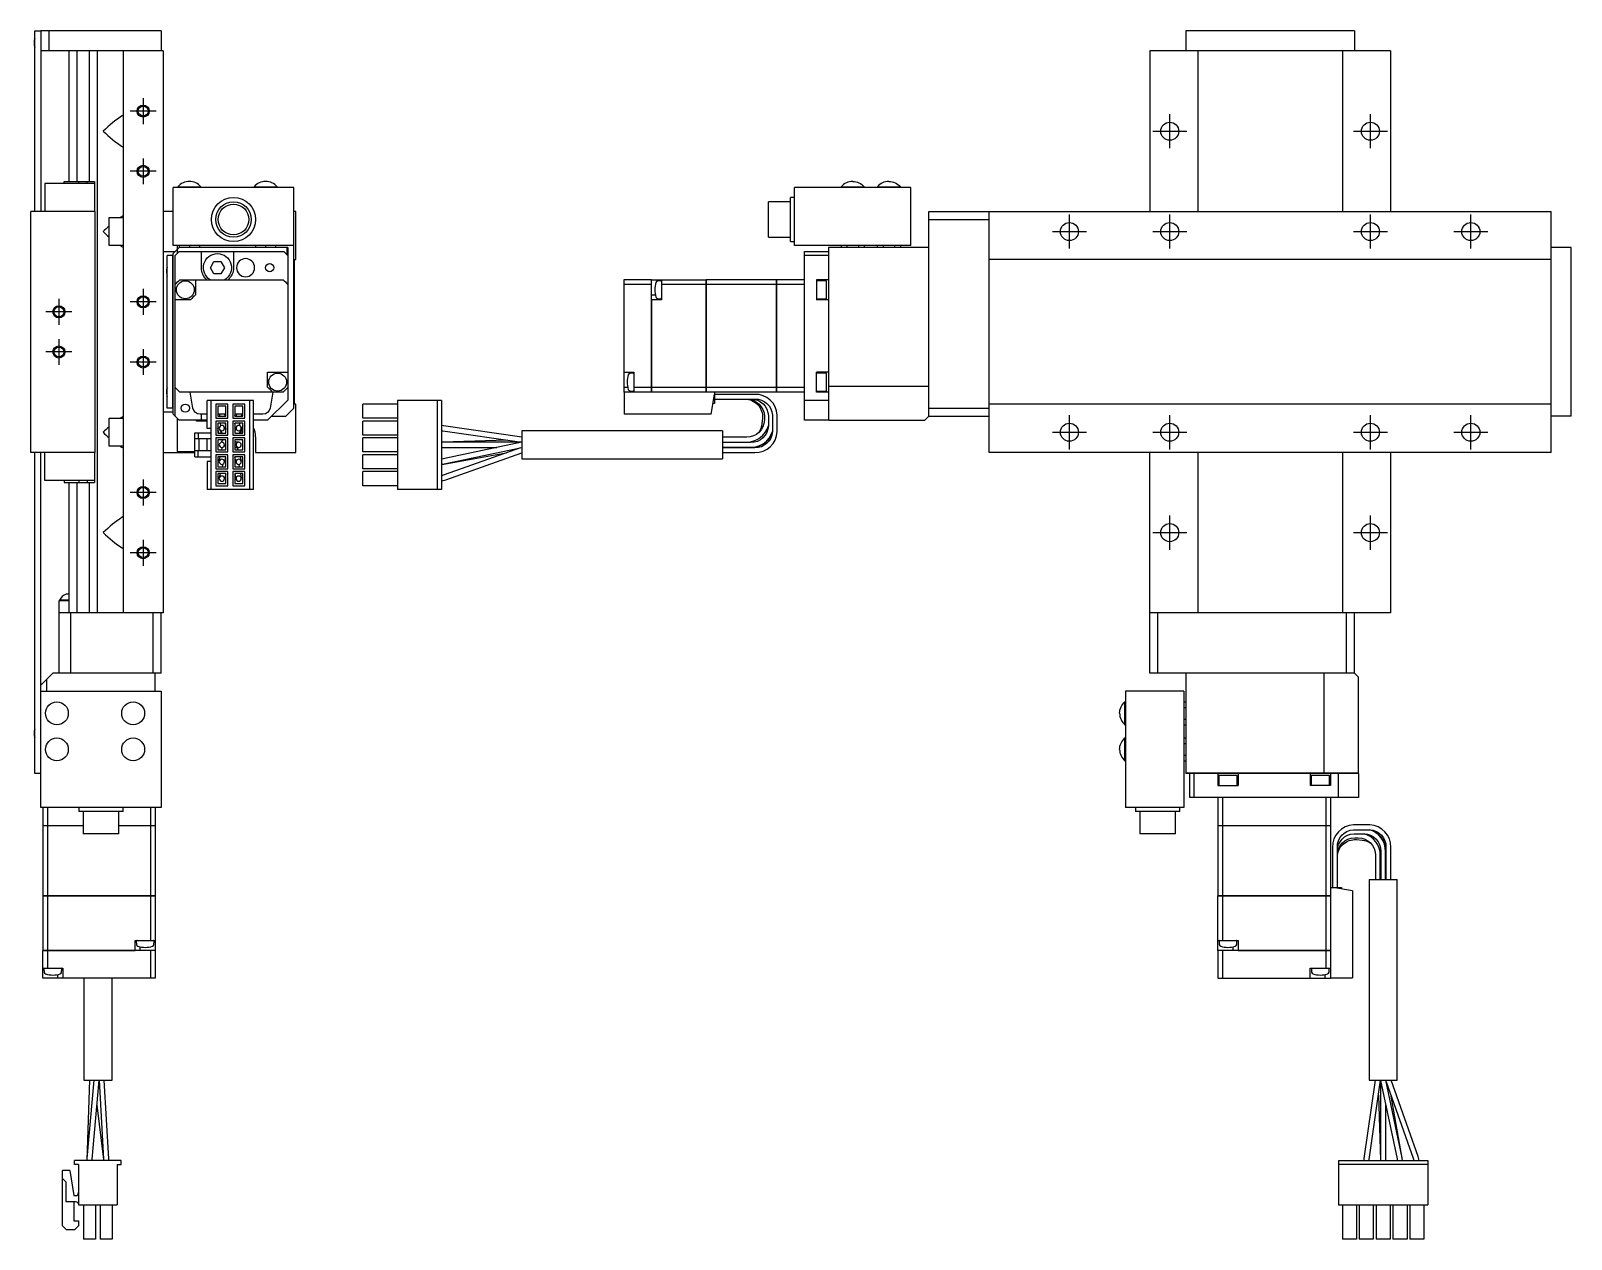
# Model space of a CAD drawing. Extents: x -2 to 784, y -8 to 476.
# Drawn here: x 399.9 to 783.6, y 93.8 to 394.8 of the extents above; entities that cross this region are included whole.
import ezdxf

# ---------------------------------------------------------------- set-up
doc = ezdxf.new("R2010")
doc.units = 0
doc.header["$LTSCALE"] = 0.5
doc.linetypes.add('CENTER', pattern=[50.8, 31.75, -6.35, 6.35, -6.35])
for name, color, linetype in [('MSM_CENTER', 1, 'CENTER'), ('MSM_CONTINUOUS', 7, 'CONTINUOUS'), ('MSM_NARROW', 5, 'CONTINUOUS')]:
    doc.layers.add(name, color=color, linetype=linetype)

msp = doc.modelspace()

# ---------------------------------------------------------------- linework, layer by layer
at = {"layer": 'MSM_CENTER'}
for p, q in [((427.87, 377.98), (427.87, 371.52)), ((431.1, 374.75), (424.64, 374.75)), ((683.62, 365.5), (683.62, 374)), ((733.62, 365.5), (733.62, 374)), ((679.37, 369.75), (687.87, 369.75)), ((729.37, 369.75), (737.87, 369.75)), ((427.87, 362.98), (427.87, 356.52)), ((431.1, 359.75), (424.64, 359.75)), ((658.62, 340.5), (658.62, 349)), ((683.62, 340.5), (683.62, 349)), ((733.62, 340.5), (733.62, 349)), ((758.62, 340.5), (758.62, 349)), ((654.37, 344.75), (662.87, 344.75)), ((679.37, 344.75), (687.87, 344.75)), ((729.37, 344.75), (737.87, 344.75)), ((754.37, 344.75), (762.87, 344.75)), ((427.87, 330.48), (427.87, 324.02)), ((406.87, 327.98), (406.87, 321.52)), ((431.1, 327.25), (424.64, 327.25)), ((410.1, 324.75), (403.64, 324.75)), ((410.1, 314.75), (403.64, 314.75)), ((406.87, 317.98), (406.87, 311.52)), ((427.87, 315.48), (427.87, 309.02)), ((431.1, 312.25), (424.64, 312.25)), ((658.62, 290.5), (658.62, 299)), ((683.62, 290.5), (683.62, 299)), ((733.62, 290.5), (733.62, 299)), ((758.62, 290.5), (758.62, 299)), ((654.37, 294.75), (662.87, 294.75)), ((679.37, 294.75), (687.87, 294.75)), ((729.37, 294.75), (737.87, 294.75)), ((754.37, 294.75), (762.87, 294.75)), ((427.87, 282.98), (427.87, 276.52)), ((431.1, 279.75), (424.64, 279.75)), ((683.62, 265.5), (683.62, 274)), ((733.62, 265.5), (733.62, 274)), ((679.37, 269.75), (687.87, 269.75)), ((729.37, 269.75), (737.87, 269.75)), ((427.87, 267.98), (427.87, 261.52)), ((431.1, 264.75), (424.64, 264.75))]:
    msp.add_line(p, q, dxfattribs=at)
at = {"layer": 'MSM_CONTINUOUS'}
for p, q in [((400.87, 349.75), (400.87, 394.75)), ((400.87, 394.75), (402.27, 394.75)), ((402.27, 394.75), (402.37, 394.65)), ((432.37, 394.75), (402.37, 394.75)), ((402.37, 394.75), (402.37, 349.75)), ((404.37, 394.75), (404.37, 389.75)), ((432.37, 394.75), (432.37, 389.75)), ((729.62, 394.75), (687.62, 394.75)), ((687.62, 394.75), (687.62, 389.75)), ((729.62, 394.75), (729.62, 389.75)), ((432.87, 389.75), (402.37, 389.75)), ((409.37, 389.75), (409.37, 357.25)), ((411.34, 389.75), (411.34, 357.25)), ((414.41, 389.75), (414.41, 357.25)), ((416.37, 389.75), (416.37, 249.75)), ((422.87, 389.75), (422.87, 249.75)), ((432.87, 389.75), (432.87, 249.75)), ((678.62, 389.75), (678.62, 349.75)), ((738.62, 389.75), (678.62, 389.75)), ((690.62, 389.75), (690.62, 349.75)), ((726.62, 389.75), (726.62, 349.75)), ((738.62, 389.75), (738.62, 349.75)), ((422.87, 373.49), (422.74, 373.65)), ((422.87, 366.01), (422.74, 365.85)), ((408.17, 356.75), (408.17, 357.25)), ((408.17, 357.25), (415.77, 357.25)), ((411.85, 356.75), (411.85, 357.25)), ((413.9, 356.75), (413.9, 357.25)), ((415.77, 357.25), (415.77, 349.75)), ((403.37, 356.75), (403.37, 349.75)), ((415.77, 356.75), (403.37, 356.75)), ((465.37, 355.75), (435.37, 355.75)), ((435.37, 341.25), (435.37, 355.75)), ((436.52, 355.91), (442.22, 355.91)), ((436.52, 355.91), (436.52, 355.75)), ((442.22, 355.75), (442.22, 355.91)), ((455.52, 355.91), (461.22, 355.91)), ((455.52, 355.91), (455.52, 355.75)), ((461.22, 355.75), (461.22, 355.91)), ((465.37, 300.75), (465.37, 355.75)), ((589.12, 342.25), (589.12, 353.25)), ((590.12, 353.25), (589.12, 353.25)), ((619.12, 355.75), (590.12, 355.75)), ((590.12, 341.25), (590.12, 355.75)), ((601.77, 355.91), (607.47, 355.91)), ((601.77, 355.91), (601.77, 355.75)), ((607.47, 355.75), (607.47, 355.91)), ((610.77, 355.91), (616.47, 355.91)), ((610.77, 355.91), (610.77, 355.75)), ((616.47, 355.75), (616.47, 355.91)), ((619.12, 341.25), (619.12, 355.75)), ((399.87, 289.75), (399.87, 349.75)), ((415.87, 349.75), (399.87, 349.75)), ((415.87, 289.75), (415.87, 349.75)), ((435.37, 349.75), (432.87, 349.75)), ((465.87, 349.75), (465.37, 349.75)), ((465.87, 337.75), (465.87, 349.75)), ((583.62, 343.33), (583.62, 352.18)), ((589.12, 352.18), (583.62, 352.18)), ((623.62, 298.75), (623.62, 349.75)), ((623.62, 349.75), (778.62, 349.75)), ((638.62, 289.75), (638.62, 349.75)), ((778.62, 289.75), (778.62, 349.75)), ((419.37, 348.25), (422.87, 348.25)), ((419.37, 341.25), (419.37, 348.25)), ((422.87, 348.49), (422.74, 348.65)), ((623.62, 347.75), (638.62, 347.75)), ((583.62, 343.33), (589.12, 343.33)), ((589.12, 342.25), (590.12, 342.25)), ((422.87, 341.25), (419.37, 341.25)), ((422.87, 341.01), (422.74, 340.85)), ((432.87, 339.75), (435.87, 339.75)), ((435.37, 338.75), (433.87, 338.75)), ((433.87, 300.75), (433.87, 338.75)), ((435.27, 300.75), (435.27, 338.75)), ((465.37, 341.25), (435.37, 341.25)), ((436.87, 340.75), (435.37, 339.25)), ((435.37, 299.25), (435.37, 339.25)), ((436.87, 339.75), (435.87, 338.75)), ((435.87, 331.64), (435.87, 338.75)), ((436.37, 341.25), (436.37, 339.25)), ((436.87, 341.25), (436.87, 340.75)), ((463.87, 340.75), (436.87, 340.75)), ((436.87, 339.75), (462.87, 339.75)), ((439.37, 341.25), (439.37, 340.75)), ((441.87, 341.25), (441.87, 340.75)), ((442.37, 335.75), (442.37, 339.75)), ((450.37, 339.75), (450.37, 335.75)), ((455.87, 341.25), (455.87, 340.75)), ((458.37, 341.25), (458.37, 340.75)), ((460.87, 341.25), (460.87, 340.75)), ((463.87, 338.75), (462.87, 339.75)), ((463.77, 338.85), (463.77, 340.75)), ((463.87, 340.75), (463.87, 331.64)), ((465.57, 337.75), (465.87, 337.75)), ((465.57, 301.75), (465.57, 337.75)), ((619.12, 341.25), (590.12, 341.25)), ((592.62, 297.75), (592.62, 339.75)), ((592.62, 339.75), (598.62, 339.75)), ((598.62, 338.75), (592.62, 338.75)), ((623.62, 340.75), (598.62, 340.75)), ((598.62, 340.75), (598.62, 297.75)), ((598.72, 306.25), (598.72, 340.75)), ((601.73, 341.25), (601.73, 340.75)), ((603.18, 341.25), (603.18, 340.75)), ((606.07, 341.25), (606.07, 340.75)), ((607.51, 341.25), (607.51, 340.75)), ((610.73, 341.25), (610.73, 340.75)), ((612.18, 341.25), (612.18, 340.75)), ((615.07, 341.25), (615.07, 340.75)), ((616.51, 341.25), (616.51, 340.75)), ((778.62, 337.75), (638.62, 337.75)), ((783.62, 340.75), (778.62, 340.75)), ((783.62, 298.75), (783.62, 340.75)), ((444.64, 335.75), (445.51, 337.25)), ((445.51, 334.25), (444.64, 335.75)), ((445.51, 337.25), (447.24, 337.25)), ((447.24, 334.25), (445.51, 334.25)), ((447.24, 337.25), (448.11, 335.75)), ((448.11, 335.75), (447.24, 334.25)), ((435.87, 305.91), (435.87, 331.6)), ((437.03, 332.75), (462.72, 332.75)), ((440.87, 332.75), (440.87, 329)), ((463.87, 331.6), (463.87, 305.91)), ((554.51, 332.75), (547.62, 332.75)), ((547.62, 332.75), (547.62, 304.75)), ((554.51, 331.6), (547.62, 331.6)), ((554.51, 304.75), (554.51, 332.75)), ((554.52, 332.75), (568.12, 332.75)), ((556.8, 332.48), (556.04, 332.42)), ((557.02, 332.75), (557.02, 327.75)), ((568.12, 331.6), (557.02, 331.6)), ((568.12, 304.75), (568.12, 332.75)), ((568.13, 332.75), (568.13, 304.75)), ((585.62, 332.75), (568.13, 332.75)), ((585.62, 331.6), (568.13, 331.6)), ((585.62, 304.75), (585.62, 332.75)), ((585.63, 332.75), (585.63, 304.75)), ((592.62, 332.75), (585.63, 332.75)), ((592.62, 331.6), (585.63, 331.6)), ((598.62, 332.75), (595.62, 332.75)), ((595.62, 332.75), (595.62, 327.75)), ((598.12, 332.5), (595.62, 332.5)), ((598.12, 328), (598.12, 332.5)), ((439.62, 327.75), (435.87, 327.75)), ((554.52, 329), (555.45, 329)), ((557.02, 327.75), (554.52, 327.75)), ((554.52, 327.75), (554.52, 304.75)), ((556.04, 328.09), (556.8, 328.02)), ((595.62, 328), (598.12, 328)), ((598.62, 327.75), (595.62, 327.75)), ((458.87, 309.75), (463.87, 309.75)), ((458.87, 306), (458.87, 309.75)), ((547.62, 309.75), (550.12, 309.75)), ((549.91, 309.48), (549.15, 309.42)), ((550.12, 309.75), (550.12, 304.75)), ((598.62, 309.75), (595.62, 309.75)), ((595.62, 304.75), (595.62, 309.75)), ((598.12, 309.5), (595.62, 309.5)), ((598.12, 305), (598.12, 309.5)), ((435.87, 298.75), (435.87, 305.86)), ((462.72, 304.75), (437.03, 304.75)), ((440.28, 300.74), (439.57, 304.75)), ((460.17, 304.75), (459.47, 300.74)), ((463.87, 305.86), (463.87, 302.75)), ((547.62, 306), (548.56, 306)), ((554.51, 304.75), (547.62, 304.75)), ((547.72, 304.75), (547.72, 299.25)), ((549.15, 305.09), (549.91, 305.02)), ((554.51, 305.91), (550.12, 305.91)), ((568.12, 305.91), (554.52, 305.91)), ((568.12, 304.75), (554.52, 304.75)), ((585.62, 305.91), (568.13, 305.91)), ((585.62, 304.75), (568.13, 304.75)), ((569.36, 299.25), (570.22, 304.15)), ((570.22, 304.75), (570.22, 301.95)), ((580.22, 304.2), (570.22, 304.2)), ((592.62, 305.91), (585.63, 305.91)), ((592.62, 304.75), (585.63, 304.75)), ((595.62, 305), (598.12, 305)), ((598.62, 304.75), (595.62, 304.75)), ((598.62, 306.28), (598.71, 306.24)), ((598.71, 306.24), (598.72, 306.25)), ((598.71, 297.76), (598.71, 306.24)), ((598.72, 306.25), (623.62, 306.25)), ((435.37, 299.75), (432.87, 299.75)), ((435.37, 300.75), (433.87, 300.75)), ((443.77, 295.7), (443.77, 302.7)), ((455.37, 302.7), (443.77, 302.7)), ((444.77, 280.5), (444.77, 302.7)), ((448.97, 301.75), (445.97, 301.75)), ((445.97, 301.75), (445.97, 298.25)), ((446.47, 301.25), (446.47, 298.75)), ((448.47, 301.25), (446.47, 301.25)), ((448.47, 298.75), (448.47, 301.25)), ((448.97, 298.25), (448.97, 301.75)), ((450.17, 301.75), (450.17, 298.25)), ((453.17, 301.75), (450.17, 301.75)), ((452.67, 301.25), (450.67, 301.25)), ((450.67, 301.25), (450.67, 298.75)), ((452.67, 298.75), (452.67, 301.25)), ((453.17, 298.25), (453.17, 301.75)), ((454.37, 302.7), (454.37, 280.5)), ((455.37, 280.5), (455.37, 302.7)), ((458.87, 297.75), (463.87, 302.75)), ((463.37, 298.75), (465.37, 300.75)), ((465.87, 301.75), (465.57, 301.75)), ((465.87, 289.75), (465.87, 301.75)), ((482.62, 298.25), (482.62, 301.75)), ((491.22, 301.75), (482.62, 301.75)), ((491.22, 302.7), (491.22, 280.5)), ((502.22, 302.7), (491.22, 302.7)), ((501.22, 280.5), (501.22, 302.7)), ((502.22, 302.7), (502.22, 280.5)), ((570.22, 301.95), (569.83, 301.95)), ((570.22, 303), (580.22, 303)), ((577.74, 303), (577.98, 303)), ((592.62, 302.75), (598.62, 302.75)), ((623.62, 300.75), (638.62, 300.75)), ((778.62, 301.75), (638.62, 301.75)), ((419.37, 291.25), (419.37, 298.25)), ((419.37, 298.25), (422.87, 298.25)), ((422.87, 298.49), (422.74, 298.65)), ((435.37, 299.25), (436.87, 297.75)), ((436.37, 298.25), (436.37, 289.95)), ((443.77, 297.75), (436.87, 297.75)), ((441.17, 297.55), (441.17, 297.75)), ((443.77, 297.55), (441.17, 297.55)), ((443.77, 299.25), (442.05, 299.25)), ((442.37, 297.75), (442.37, 299.25)), ((444.77, 295.7), (443.77, 295.7)), ((445.97, 298.25), (448.97, 298.25)), ((445.97, 297.55), (445.97, 294.05)), ((448.97, 297.55), (445.97, 297.55)), ((448.47, 299.25), (446.47, 299.25)), ((446.47, 298.75), (448.47, 298.75)), ((446.47, 297.05), (446.47, 294.55)), ((448.47, 297.05), (446.47, 297.05)), ((446.73, 294.55), (446.47, 295.74)), ((446.98, 298.75), (446.94, 299.25)), ((447.18, 296.38), (447.12, 297.05)), ((448.47, 295.4), (448.03, 296.14)), ((448.14, 299.25), (448.18, 298.75)), ((448.33, 297.05), (448.46, 295.42)), ((448.47, 298.88), (448.46, 299.25)), ((448.47, 294.55), (448.47, 297.05)), ((448.97, 294.05), (448.97, 297.55)), ((450.17, 298.25), (453.17, 298.25)), ((450.17, 297.55), (450.17, 294.05)), ((453.17, 297.55), (450.17, 297.55)), ((452.67, 299.25), (450.67, 299.25)), ((450.67, 298.75), (452.67, 298.75)), ((452.67, 297.05), (450.67, 297.05)), ((450.67, 297.05), (450.67, 294.55)), ((450.67, 296.87), (450.71, 297.05)), ((451.07, 296.04), (450.67, 295.04)), ((450.68, 298.75), (450.75, 299.25)), ((451.13, 299.25), (451.03, 298.75)), ((451.93, 297.05), (451.81, 296.44)), ((451.88, 294.55), (452.28, 295.56)), ((452.67, 296.34), (452.1, 294.55)), ((452.35, 299.25), (452.26, 298.75)), ((452.67, 294.55), (452.67, 297.05)), ((453.17, 294.05), (453.17, 297.55)), ((457.69, 299.25), (455.37, 299.25)), ((458.87, 297.75), (455.37, 297.75)), ((459.87, 298.75), (463.37, 298.75)), ((491.22, 298.25), (482.62, 298.25)), ((482.62, 294.05), (482.62, 297.55)), ((491.22, 297.55), (482.62, 297.55)), ((502.7, 296.39), (502.22, 296.44)), ((522.22, 293.56), (502.7, 296.39)), ((569.36, 299.25), (547.72, 299.25)), ((582.15, 298.24), (582.02, 296.85)), ((582.62, 298.69), (582.62, 297.81)), ((583.62, 298.84), (583.62, 296.36)), ((584.62, 299), (584.62, 294.91)), ((585.82, 294.91), (585.82, 299)), ((598.62, 297.75), (592.62, 297.75)), ((598.72, 297.75), (598.62, 297.85)), ((598.72, 297.75), (622.62, 297.75)), ((623.62, 298.75), (622.62, 297.75)), ((623.62, 298.75), (638.62, 298.75)), ((783.62, 298.75), (778.62, 298.75)), ((440.77, 294.6), (444.77, 294.6)), ((440.77, 288.6), (440.77, 294.6)), ((444.77, 293.1), (440.77, 293.1)), ((441.57, 294.6), (441.57, 293.1)), ((441.77, 293.1), (441.77, 290.1)), ((443.77, 290.1), (443.77, 293.1)), ((445.97, 294.05), (448.97, 294.05)), ((445.97, 293.35), (445.97, 289.85)), ((448.97, 293.35), (445.97, 293.35)), ((446.69, 294.73), (446.47, 295.25)), ((446.47, 294.55), (448.47, 294.55)), ((448.47, 292.85), (446.47, 292.85)), ((446.47, 292.85), (446.47, 290.35)), ((446.92, 295.47), (447.47, 294.55)), ((447.73, 292.78), (447.02, 292.07)), ((447.33, 294.55), (447.31, 294.81)), ((447.93, 291.15), (448.47, 291.68)), ((448.47, 290.35), (448.47, 292.85)), ((448.97, 289.85), (448.97, 293.35)), ((450.17, 294.05), (453.17, 294.05)), ((450.17, 293.35), (450.17, 289.85)), ((453.17, 293.35), (450.17, 293.35)), ((450.67, 294.55), (452.67, 294.55)), ((452.67, 292.85), (450.67, 292.85)), ((450.67, 292.85), (450.67, 290.35)), ((451.67, 292.25), (450.67, 292.25)), ((452.67, 290.35), (452.67, 292.85)), ((453.17, 289.85), (453.17, 293.35)), ((455.87, 293.65), (455.87, 289.75)), ((491.22, 294.05), (482.62, 294.05)), ((482.62, 289.85), (482.62, 293.35)), ((491.22, 293.35), (482.62, 293.35)), ((502.22, 295.14), (502.51, 295.1)), ((502.22, 295.14), (502.54, 295.1)), ((522.15, 292.25), (502.22, 292.25)), ((518.52, 292.78), (502.32, 292.26)), ((502.51, 295.1), (522.22, 292.25)), ((522.16, 292.25), (502.61, 288.15)), ((522.22, 295.1), (522.22, 288.1)), ((572.22, 295.1), (522.22, 295.1)), ((572.22, 295.1), (572.22, 288.1)), ((578.22, 293.5), (572.22, 293.5)), ((572.22, 292.3), (579.22, 292.3)), ((579.22, 292.2), (572.22, 292.2)), ((579.93, 292.36), (578.72, 292.2)), ((579.22, 292.3), (579.93, 292.36)), ((579.93, 292.36), (579.96, 292.36)), ((579.96, 292.36), (579.93, 292.36)), ((584.61, 294.91), (584.62, 294.94)), ((415.87, 289.75), (399.87, 289.75)), ((400.87, 209.75), (400.87, 289.75)), ((402.37, 201.25), (402.37, 289.75)), ((403.37, 282.75), (403.37, 289.75)), ((415.77, 289.75), (415.77, 282.25)), ((422.87, 291.25), (419.37, 291.25)), ((422.87, 291.01), (422.74, 290.85)), ((432.87, 289.75), (440.77, 289.75)), ((436.37, 289.95), (440.77, 289.95)), ((444.77, 290.1), (440.77, 290.1)), ((440.77, 288.6), (444.77, 288.6)), ((441.57, 288.6), (441.57, 290.1)), ((445.97, 289.85), (448.97, 289.85)), ((445.97, 289.15), (445.97, 285.65)), ((448.97, 289.15), (445.97, 289.15)), ((446.47, 290.35), (448.47, 290.35)), ((446.47, 288.65), (446.47, 286.15)), ((448.47, 288.65), (446.47, 288.65)), ((446.83, 287.52), (447.04, 288.65)), ((447.47, 290.95), (447.36, 290.35)), ((448.36, 288.65), (448.11, 287.29)), ((448.47, 286.15), (448.47, 288.65)), ((448.97, 285.65), (448.97, 289.15)), ((450.17, 289.85), (453.17, 289.85)), ((450.17, 289.15), (450.17, 285.65)), ((453.17, 289.15), (450.17, 289.15)), ((450.67, 290.95), (451.67, 290.95)), ((450.67, 290.35), (452.67, 290.35)), ((450.67, 288.65), (450.67, 286.15)), ((452.67, 288.65), (450.67, 288.65)), ((451.05, 287.23), (450.67, 288.6)), ((451.54, 290.35), (451.38, 290.95)), ((452, 288.65), (452.3, 287.57)), ((452.67, 286.15), (452.67, 288.65)), ((453.17, 285.65), (453.17, 289.15)), ((455.87, 289.75), (465.87, 289.75)), ((491.22, 289.85), (482.62, 289.85)), ((482.62, 285.65), (482.62, 289.15)), ((491.22, 289.15), (482.62, 289.15)), ((502.22, 290.95), (515.96, 290.95)), ((502.61, 288.15), (502.22, 288.09)), ((502.78, 286.84), (518.28, 289.59)), ((521.85, 290.86), (502.82, 284.11)), ((502.88, 286.88), (522.22, 290.94)), ((503.26, 282.88), (522.22, 289.61)), ((522.22, 288.1), (572.22, 288.1)), ((572.22, 291), (579.22, 291)), ((580.22, 290.9), (572.22, 290.9)), ((572.22, 289.7), (580.22, 289.7)), ((778.62, 289.75), (638.62, 289.75)), ((678.62, 234.75), (678.62, 289.75)), ((690.62, 289.75), (690.62, 249.75)), ((726.62, 289.75), (726.62, 249.75)), ((738.62, 289.75), (738.62, 249.75)), ((444.77, 287.5), (443.77, 287.5)), ((443.77, 287.5), (443.77, 280.5)), ((445.97, 285.65), (448.97, 285.65)), ((445.97, 284.95), (445.97, 281.45)), ((448.97, 284.95), (445.97, 284.95)), ((446.47, 286.15), (448.47, 286.15)), ((448.47, 284.45), (446.47, 284.45)), ((446.47, 284.45), (446.47, 281.95)), ((446.84, 283.36), (447.11, 284.45)), ((447.69, 286.79), (447.53, 286.15)), ((448.45, 284.45), (448.1, 283.05)), ((448.47, 281.95), (448.47, 284.45)), ((448.97, 281.45), (448.97, 284.95)), ((450.17, 285.65), (453.17, 285.65)), ((450.17, 284.95), (450.17, 281.45)), ((453.17, 284.95), (450.17, 284.95)), ((450.67, 286.15), (452.67, 286.15)), ((452.67, 284.45), (450.67, 284.45)), ((450.67, 284.45), (450.67, 281.95)), ((451.03, 283.1), (450.81, 284.45)), ((451.85, 286.15), (451.76, 286.76)), ((452.13, 284.45), (452.31, 283.31)), ((452.67, 281.95), (452.67, 284.45)), ((453.17, 281.45), (453.17, 284.95)), ((491.22, 285.65), (482.62, 285.65)), ((482.62, 281.45), (482.62, 284.95)), ((491.22, 284.95), (482.62, 284.95)), ((502.22, 286.78), (502.88, 286.88)), ((502.22, 286.77), (502.78, 286.84)), ((502.82, 284.11), (502.22, 283.94)), ((502.84, 284.11), (502.22, 283.94)), ((415.77, 282.75), (403.37, 282.75)), ((408.17, 282.75), (408.17, 282.25)), ((408.17, 282.25), (415.77, 282.25)), ((409.37, 282.25), (409.37, 249.75)), ((411.34, 282.25), (411.34, 249.75)), ((411.85, 282.75), (411.85, 282.25)), ((413.9, 282.75), (413.9, 282.25)), ((414.41, 282.25), (414.41, 249.75)), ((455.37, 280.5), (443.77, 280.5)), ((445.97, 281.45), (448.97, 281.45)), ((446.47, 281.95), (448.47, 281.95)), ((450.17, 281.45), (453.17, 281.45)), ((450.67, 281.95), (452.67, 281.95)), ((491.22, 281.45), (482.62, 281.45)), ((502.22, 280.5), (491.22, 280.5)), ((502.22, 282.62), (503.26, 282.88)), ((422.87, 273.49), (422.74, 273.65)), ((422.87, 266.01), (422.74, 265.85)), ((409.37, 254.4), (408.66, 254.4)), ((406.87, 252.75), (406.87, 234.75)), ((409.37, 252.75), (406.87, 252.75)), ((432.87, 249.75), (406.87, 249.75)), ((409.37, 252.95), (407.01, 252.95)), ((407.01, 252.95), (407.01, 252.75)), ((409.87, 234.75), (409.87, 249.75)), ((430.37, 234.75), (430.37, 249.75)), ((432.37, 234.75), (432.37, 249.75)), ((738.62, 249.75), (678.62, 249.75)), ((680.62, 234.75), (680.62, 249.75)), ((727.62, 234.75), (727.62, 249.75)), ((729.62, 234.75), (729.62, 249.75)), ((402.37, 231.75), (405.37, 234.75)), ((432.37, 234.75), (405.37, 234.75)), ((430.87, 230.25), (430.87, 234.75)), ((729.62, 234.75), (678.62, 234.75)), ((687.62, 234.75), (687.62, 209.75)), ((722.12, 209.85), (722.12, 234.75)), ((729.62, 234.75), (730.62, 233.75)), ((402.37, 230.25), (432.37, 230.25)), ((403.87, 230.25), (403.87, 233.25)), ((432.37, 230.25), (432.37, 201.25)), ((687.12, 230.25), (672.62, 230.25)), ((672.62, 230.25), (672.62, 201.25)), ((687.12, 230.25), (687.12, 201.25)), ((730.62, 209.85), (730.62, 233.75)), ((672.46, 221.9), (672.46, 227.6)), ((672.62, 227.6), (672.46, 227.6)), ((687.12, 227.64), (687.62, 227.64)), ((687.12, 226.2), (687.62, 226.2)), ((687.12, 223.31), (687.62, 223.31)), ((672.46, 221.9), (672.62, 221.9)), ((687.12, 221.87), (687.62, 221.87)), ((672.46, 212.9), (672.46, 218.6)), ((672.62, 218.6), (672.46, 218.6)), ((687.12, 218.64), (687.62, 218.64)), ((687.12, 217.2), (687.62, 217.2)), ((672.46, 212.9), (672.62, 212.9)), ((687.12, 214.31), (687.62, 214.31)), ((687.12, 212.87), (687.62, 212.87)), ((402.27, 209.75), (400.87, 209.75)), ((402.37, 209.85), (402.27, 209.75)), ((722.12, 209.85), (687.62, 209.85)), ((730.62, 209.75), (687.62, 209.75)), ((688.62, 203.75), (688.62, 209.75)), ((689.62, 209.75), (689.62, 203.75)), ((695.62, 209.75), (695.62, 206.75)), ((700.37, 209.25), (695.87, 209.25)), ((695.87, 209.25), (695.87, 206.75)), ((700.37, 206.75), (700.37, 209.25)), ((700.62, 209.75), (700.62, 206.75)), ((718.62, 209.75), (718.62, 206.75)), ((723.37, 209.25), (718.87, 209.25)), ((718.87, 209.25), (718.87, 206.75)), ((722.09, 209.75), (722.13, 209.84)), ((722.13, 209.84), (722.12, 209.85)), ((730.61, 209.84), (722.13, 209.84)), ((723.37, 206.75), (723.37, 209.25)), ((723.62, 209.75), (723.62, 206.75)), ((725.62, 203.75), (725.62, 209.75)), ((730.62, 209.85), (730.52, 209.75)), ((730.62, 209.75), (730.62, 203.75)), ((730.62, 203.75), (688.62, 203.75)), ((695.62, 206.75), (700.62, 206.75)), ((695.62, 203.75), (695.62, 196.76)), ((696.78, 203.75), (696.78, 196.76)), ((723.62, 206.75), (718.62, 206.75)), ((722.47, 203.75), (722.47, 196.76)), ((723.62, 203.75), (723.62, 196.76)), ((432.37, 201.25), (402.37, 201.25)), ((402.87, 201.25), (402.87, 196.76)), ((404.03, 201.25), (404.03, 196.76)), ((411.87, 201.25), (411.87, 200.25)), ((422.87, 200.25), (411.87, 200.25)), ((412.95, 200.25), (412.95, 194.75)), ((421.8, 194.75), (421.8, 200.25)), ((422.87, 200.25), (422.87, 201.25)), ((429.72, 201.25), (429.72, 196.76)), ((430.87, 201.25), (430.87, 196.76)), ((687.12, 201.25), (672.62, 201.25)), ((675.12, 201.25), (675.12, 200.25)), ((686.12, 200.25), (675.12, 200.25)), ((676.2, 200.25), (676.2, 194.75)), ((685.05, 194.75), (685.05, 200.25)), ((686.12, 200.25), (686.12, 201.25)), ((402.87, 196.76), (412.95, 196.76)), ((402.87, 196.75), (402.87, 179.26)), ((412.95, 196.75), (402.87, 196.75)), ((404.03, 196.75), (404.03, 179.26)), ((412.17, 196.76), (412.15, 196.75)), ((421.8, 196.76), (430.87, 196.76)), ((430.87, 196.75), (421.8, 196.75)), ((421.94, 196.75), (421.93, 196.76)), ((429.72, 196.75), (429.72, 179.26)), ((430.87, 196.75), (430.87, 179.26)), ((695.62, 196.76), (723.62, 196.76)), ((695.62, 196.75), (695.62, 179.26)), ((723.62, 196.75), (695.62, 196.75)), ((696.78, 196.75), (696.78, 179.26)), ((722.47, 196.75), (722.47, 179.26)), ((723.62, 196.75), (723.62, 165.65)), ((733.47, 196.95), (729.37, 196.95)), ((729.37, 195.75), (733.47, 195.75)), ((733.47, 195.74), (733.43, 195.75)), ((421.8, 194.75), (412.95, 194.75)), ((685.05, 194.75), (676.2, 194.75)), ((729.53, 194.75), (732.01, 194.75)), ((729.68, 193.75), (730.56, 193.75)), ((730.14, 193.28), (731.52, 193.16)), ((724.17, 191.35), (724.17, 181.35)), ((725.37, 181.35), (725.37, 191.35)), ((725.37, 188.87), (725.38, 189.11)), ((734.87, 189.35), (734.87, 183.35)), ((736.02, 191.06), (736.01, 191.09)), ((736.01, 191.09), (736.02, 191.06)), ((736.07, 190.35), (736.02, 191.06)), ((736.02, 191.06), (736.17, 189.85)), ((736.07, 183.35), (736.07, 190.35)), ((736.17, 190.35), (736.17, 183.35)), ((737.37, 183.35), (737.37, 190.35)), ((737.47, 191.35), (737.47, 183.35)), ((738.67, 183.35), (738.67, 191.35)), ((723.62, 181.35), (726.42, 181.35)), ((729.12, 180.49), (724.22, 181.35)), ((726.42, 181.35), (726.42, 180.97)), ((729.12, 180.49), (729.12, 158.85)), ((733.27, 183.35), (740.27, 183.35)), ((733.27, 183.35), (733.27, 133.35)), ((740.27, 133.35), (740.27, 183.35)), ((402.87, 179.26), (430.87, 179.26)), ((402.87, 179.25), (402.87, 165.65)), ((430.87, 179.25), (402.87, 179.25)), ((402.88, 179.25), (402.88, 179.26)), ((404.03, 179.25), (404.03, 179.26)), ((404.03, 179.25), (404.03, 165.65)), ((429.71, 179.25), (429.71, 179.26)), ((429.72, 179.25), (429.72, 168.15)), ((430.86, 179.25), (430.86, 179.26)), ((430.87, 179.25), (430.87, 165.65)), ((695.62, 179.26), (723.62, 179.26)), ((723.62, 179.25), (695.62, 179.25)), ((695.62, 165.65), (695.62, 179.25)), ((695.63, 179.25), (695.63, 179.26)), ((696.78, 179.25), (696.78, 168.15)), ((696.79, 179.25), (696.79, 179.26)), ((722.46, 179.25), (722.46, 179.26)), ((722.47, 179.25), (722.47, 165.65)), ((723.61, 179.25), (723.61, 179.26)), ((402.87, 165.65), (425.87, 165.65)), ((430.87, 165.64), (402.87, 165.64)), ((402.87, 158.75), (402.87, 165.64)), ((404.03, 165.64), (404.03, 161.25)), ((425.87, 168.15), (430.87, 168.15)), ((425.87, 165.65), (425.87, 168.15)), ((426.14, 167.94), (426.21, 167.17)), ((427.12, 165.65), (427.12, 166.58)), ((429.72, 165.64), (429.72, 158.75)), ((430.54, 167.17), (430.6, 167.94)), ((430.87, 165.64), (430.87, 158.75)), ((695.62, 168.15), (700.62, 168.15)), ((695.62, 165.64), (695.62, 158.75)), ((723.62, 165.64), (695.62, 165.64)), ((695.89, 167.94), (695.96, 167.17)), ((696.78, 165.64), (696.78, 158.75)), ((699.37, 165.65), (699.37, 166.58)), ((700.29, 167.17), (700.35, 167.94)), ((700.62, 168.15), (700.62, 165.65)), ((700.62, 165.65), (723.62, 165.65)), ((722.47, 165.64), (722.47, 161.25)), ((723.62, 165.64), (723.62, 158.75)), ((402.87, 161.25), (407.87, 161.25)), ((407.87, 161.25), (407.87, 158.75)), ((718.62, 161.25), (723.62, 161.25)), ((718.62, 158.75), (718.62, 161.25)), ((430.87, 158.75), (402.87, 158.75)), ((403.14, 161.05), (403.21, 160.28)), ((406.62, 158.75), (406.62, 159.69)), ((407.54, 160.28), (407.6, 161.05)), ((413.11, 158.75), (413.11, 133.35)), ((420.11, 133.35), (420.11, 158.75)), ((695.62, 158.75), (723.62, 158.75)), ((718.89, 161.05), (718.96, 160.28)), ((722.37, 158.75), (722.37, 159.69)), ((723.29, 160.28), (723.35, 161.05)), ((723.62, 158.85), (729.12, 158.85)), ((413.11, 133.35), (420.11, 133.35)), ((414.48, 133.35), (413.83, 113.49)), ((415.57, 133.35), (413.86, 113.82)), ((415.16, 113.71), (416.87, 133.33)), ((416.87, 133.35), (418, 113.7)), ((419.3, 113.77), (418.17, 133.35)), ((734.81, 133.35), (731.98, 113.83)), ((733.27, 133.35), (740.27, 133.35)), ((733.27, 113.64), (736.13, 133.35)), ((736.12, 133.29), (740.23, 113.75)), ((736.12, 133.29), (736.12, 113.35)), ((741.5, 114.01), (737.44, 133.35)), ((737.51, 132.98), (744.27, 113.96)), ((745.49, 114.39), (738.76, 133.35)), ((416.33, 127.13), (417.99, 113.58)), ((735.59, 129.65), (736.12, 113.45)), ((737.42, 113.35), (737.42, 127.1)), ((741.53, 113.91), (738.78, 129.41)), ((410.77, 112.35), (410.77, 113.35)), ((422.37, 113.35), (410.77, 113.35)), ((411.77, 112.35), (410.77, 112.35)), ((411.77, 112.35), (411.77, 102.35)), ((413.83, 113.49), (413.82, 113.35)), ((413.86, 113.82), (413.83, 113.35)), ((415.13, 113.35), (415.16, 113.71)), ((415.14, 113.35), (415.19, 114.13)), ((418, 113.7), (418.02, 113.35)), ((418.01, 113.37), (418.01, 113.35)), ((419.32, 113.35), (419.3, 113.77)), ((421.37, 112.35), (421.37, 102.35)), ((421.37, 112.35), (422.37, 112.35)), ((422.37, 112.35), (422.37, 113.35)), ((725.67, 113.35), (747.87, 113.35)), ((725.67, 113.35), (725.67, 102.35)), ((747.87, 112.35), (725.67, 112.35)), ((731.98, 113.83), (731.93, 113.35)), ((733.24, 113.35), (733.28, 113.67)), ((733.24, 113.35), (733.27, 113.64)), ((740.23, 113.75), (740.29, 113.35)), ((741.6, 113.35), (741.5, 114.01)), ((741.6, 113.35), (741.53, 113.91)), ((744.26, 113.97), (744.43, 113.35)), ((744.27, 113.96), (744.43, 113.35)), ((745.75, 113.35), (745.49, 114.39)), ((747.87, 113.35), (747.87, 102.35)), ((409.57, 110.85), (407.77, 110.85)), ((407.77, 97.05), (407.77, 110.85)), ((407.77, 108.85), (408.57, 108.05)), ((408.57, 108.05), (408.57, 103.1)), ((409.57, 110.85), (410.57, 104.6)), ((410.57, 104.6), (411.02, 104.6)), ((408.57, 103.1), (411.02, 103.1)), ((410.57, 103.1), (410.57, 98.35)), ((411.77, 102.35), (421.37, 102.35)), ((412.97, 102.35), (412.97, 93.75)), ((415.97, 102.35), (415.97, 93.75)), ((417.17, 102.35), (417.17, 93.75)), ((420.17, 102.35), (420.17, 93.75)), ((725.67, 102.35), (747.87, 102.35)), ((726.62, 102.35), (726.62, 93.75)), ((730.12, 102.35), (730.12, 93.75)), ((730.82, 102.35), (730.82, 93.75)), ((734.32, 102.35), (734.32, 93.75)), ((735.02, 102.35), (735.02, 93.75)), ((738.52, 102.35), (738.52, 93.75)), ((739.22, 102.35), (739.22, 93.75)), ((742.72, 102.35), (742.72, 93.75)), ((743.42, 102.35), (743.42, 93.75)), ((746.92, 102.35), (746.92, 93.75)), ((408.77, 96.05), (407.77, 97.05)), ((410.77, 96.05), (408.77, 96.05)), ((410.57, 98.35), (411.77, 98.35)), ((411.77, 97.05), (410.77, 96.05)), ((411.77, 98.35), (411.77, 97.05)), ((415.97, 93.75), (412.97, 93.75)), ((420.17, 93.75), (417.17, 93.75)), ((730.12, 93.75), (726.62, 93.75)), ((734.32, 93.75), (730.82, 93.75)), ((738.52, 93.75), (735.02, 93.75)), ((742.72, 93.75), (739.22, 93.75)), ((746.92, 93.75), (743.42, 93.75))]:
    msp.add_line(p, q, dxfattribs=at)
for centre, radius in [((427.87, 374.75), 1.23), ((683.62, 369.75), 2.25), ((733.62, 369.75), 2.25), ((427.87, 359.75), 1.23), ((450.37, 347.75), 5.5), ((450.37, 347.75), 4.42), ((450.37, 347.75), 3.82), ((658.62, 344.75), 2.25), ((683.62, 344.75), 2.25), ((733.62, 344.75), 2.25), ((758.62, 344.75), 2.25), ((459.37, 335.75), 1.01), ((438.37, 330.25), 2.23), ((427.87, 327.25), 1.23), ((406.87, 324.75), 1.23), ((406.87, 314.75), 1.23), ((427.87, 312.25), 1.23), ((461.37, 307.25), 2.23), ((438.37, 300.75), 1.01), ((658.62, 294.75), 2.25), ((683.62, 294.75), 2.25), ((733.62, 294.75), 2.25), ((758.62, 294.75), 2.25), ((427.87, 279.75), 1.23), ((683.62, 269.75), 2.25), ((733.62, 269.75), 2.25), ((427.87, 264.75), 1.23), ((406.37, 224.75), 2.85), ((425.37, 224.75), 2.85), ((406.37, 215.75), 2.85), ((425.37, 215.75), 2.85)]:
    msp.add_circle(centre, radius, dxfattribs=at)
at = {"layer": 'MSM_CONTINUOUS', "extrusion": (0, 0, -1)}
for centre, radius in [((-453.37, 335.75), 2.25), ((-447.47, 295.8), 0.65), ((-451.67, 295.8), 0.65), ((-447.47, 291.6), 0.65), ((-451.67, 291.6), 0.65), ((-447.47, 287.4), 0.65), ((-451.67, 287.4), 0.65), ((-447.47, 283.2), 0.65), ((-451.67, 283.2), 0.65)]:
    msp.add_circle(centre, radius, dxfattribs=at)
at = {"layer": 'MSM_CONTINUOUS'}
for centre, radius, start, end in [((403.67, 391.76), 3, 158.96, 180), ((403.67, 391.75), 3, 180, 201.04), ((439.83, 347.33), 31.38, 122.9812, 134.3908), ((439.83, 392.18), 31.38, 225.6092, 237.0188), ((439.37, 353.55), 3.7, 90, 140.3692), ((439.37, 353.55), 3.7, 39.6308, 90), ((458.37, 353.55), 3.7, 90, 140.3692), ((458.37, 353.55), 3.7, 39.6308, 90), ((604.62, 353.55), 3.7, 90, 140.3692), ((613.62, 353.55), 3.7, 90, 140.3692), ((439.83, 322.33), 31.38, 130.674, 134.3908), ((439.83, 322.33), 31.38, 122.9812, 124.2994), ((439.83, 367.18), 31.38, 225.6092, 229.326), ((439.83, 367.18), 31.38, 235.7006, 237.0188), ((436.67, 334.76), 3, 159.0034, 180.1444), ((436.67, 334.75), 3, 179.8556, 201.04), ((561.32, 330.25), 6, 162.3708, 197.6292), ((556.08, 331.92), 0.5, 95, 162.3708), ((556.82, 332.28), 0.2, 0, 95), ((556.08, 328.59), 0.5, 197.6292, 265), ((556.82, 328.22), 0.2, 265, 0), ((554.43, 307.25), 6, 162.3708, 197.6292), ((549.19, 308.92), 0.5, 95, 162.3708), ((549.93, 309.28), 0.2, 18.1949, 95), ((436.67, 304.76), 3, 159.0034, 180.1444), ((436.67, 304.75), 3, 179.8556, 201.04), ((549.19, 305.59), 0.5, 197.6292, 265), ((549.93, 305.22), 0.2, 265, 341.8051), ((580.41, 298.79), 5.41, 2.1863, 92.0343), ((439.83, 272.33), 31.38, 130.674, 134.3908), ((439.83, 272.33), 31.38, 122.9812, 124.2994), ((450.87, 293.65), 5, 0, 25.8857), ((578.25, 297.89), 5.59, 269.7079, 344.0346), ((439.83, 317.18), 31.38, 225.6092, 229.326), ((579.3, 296.57), 5.57, 269.2277, 342.6191), ((580.42, 295.11), 5.41, 267.9067, 357.8727), ((439.83, 317.18), 31.38, 235.7006, 237.0188), ((439.83, 247.33), 31.38, 122.9812, 134.3908), ((439.83, 292.18), 31.38, 225.6092, 237.0188), ((409.86, 251.38), 3.25, 111.5574, 151.0598), ((674.82, 224.75), 3.7, 180, 230.3692), ((403.67, 219.76), 3, 158.96, 180), ((403.67, 219.75), 3, 180, 201.04), ((674.82, 215.75), 3.7, 180, 230.3692), ((729.58, 191.55), 5.41, 92.1863, 182.0343), ((733.27, 191.55), 5.41, 357.9067, 87.8727), ((731.8, 190.43), 5.57, 359.2277, 72.6191), ((730.49, 189.38), 5.59, 359.7079, 74.0346), ((426.34, 167.95), 0.2, 90, 185), ((426.71, 167.21), 0.5, 185, 252.3708), ((428.37, 172.45), 6, 252.3708, 287.6292), ((430.04, 167.21), 0.5, 287.6292, 355), ((430.41, 167.95), 0.2, 355, 90), ((696.09, 167.95), 0.2, 90, 185), ((696.46, 167.21), 0.5, 185, 252.3708), ((698.12, 172.45), 6, 252.3708, 287.6292), ((699.79, 167.21), 0.5, 287.6292, 355), ((700.15, 167.95), 0.2, 355, 90), ((403.34, 161.06), 0.2, 108.1949, 185), ((407.41, 161.06), 0.2, 355, 71.8051), ((719.09, 161.06), 0.2, 108.1949, 185), ((723.15, 161.06), 0.2, 355, 71.8051), ((403.71, 160.32), 0.5, 185, 252.3708), ((405.37, 165.56), 6, 252.3708, 287.6292), ((407.04, 160.32), 0.5, 287.6292, 355), ((719.46, 160.32), 0.5, 185, 252.3708), ((721.12, 165.56), 6, 252.3708, 287.6292), ((722.79, 160.32), 0.5, 287.6292, 355), ((411.02, 105.35), 0.75, 270, 0)]:
    msp.add_arc(centre, radius, start, end, dxfattribs=at)
at = {"layer": 'MSM_CONTINUOUS', "extrusion": (0, 0, -1)}
for centre, radius, start, end in [((-604.62, 353.55), 3.7, 89.9943, 140.3692), ((-613.62, 353.55), 3.7, 89.9943, 140.3692), ((-446.37, 335.75), 3.5, 301.0027, 238.9973), ((-446.37, 335.75), 4, 311.4096, 0), ((-446.37, 335.75), 4, 180, 228.5904), ((-449.87, 318.75), 19, 42.5374, 47.4636), ((-449.87, 318.75), 19, 132.5364, 137.4636), ((-426.83, 341.8), 19, 222.3336, 227.6664), ((-449.87, 318.75), 19, 312.5374, 317.4626), ((-472.92, 318.8), 19, 312.3336, 317.6664), ((-449.87, 318.75), 19, 222.5364, 227.4626), ((-442.05, 301.05), 1.8, 270, 350), ((-457.69, 301.05), 1.8, 190, 270), ((-577.77, 298.61), 4.39, 89.8692, 184.9179), ((-578.27, 298.65), 4.36, 89.4143, 179.4108), ((-579.34, 298.72), 4.29, 88.4433, 178.358), ((-580.41, 298.79), 4.22, 87.4296, 177.1458), ((-446.37, 301.75), 3.5, 233.1642, 238.9973), ((-578.26, 297.86), 4.36, 180.6063, 270.5686), ((-579.33, 296.49), 4.29, 181.6879, 271.5108), ((-577.67, 297.24), 4.37, 185.0458, 217.0419), ((-579.33, 296.35), 5.45, 203.9954, 268.8909), ((-580.41, 295.12), 4.22, 182.931, 272.4936), ((-674.82, 224.75), 3.7, 359.9943, 50.3692), ((-674.82, 215.75), 3.7, 359.9943, 50.3692), ((-729.58, 191.54), 4.22, 357.4296, 87.1458), ((-733.25, 191.54), 4.22, 92.931, 182.4936), ((-729.66, 190.47), 4.29, 358.4433, 88.358), ((-729.73, 189.4), 4.36, 359.4143, 89.4108), ((-729.76, 188.91), 4.39, 359.8692, 94.9179), ((-730.51, 189.4), 4.36, 90.6063, 180.5686), ((-731.14, 188.8), 4.37, 95.0458, 127.0419), ((-731.88, 190.47), 4.29, 91.6879, 181.5108), ((-732.03, 190.46), 5.45, 113.9954, 178.8909), ((-411.02, 102.35), 0.75, 90, 180)]:
    msp.add_arc(centre, radius, start, end, dxfattribs=at)
at = {"layer": 'MSM_NARROW'}
for centre in [(427.87, 374.75), (427.87, 359.75), (406.87, 324.75), (427.87, 327.25), (406.87, 314.75), (427.87, 312.25), (427.87, 279.75), (427.87, 264.75)]:
    msp.add_circle(centre, 1.5, dxfattribs=at)

doc.saveas('drawing.dxf')
